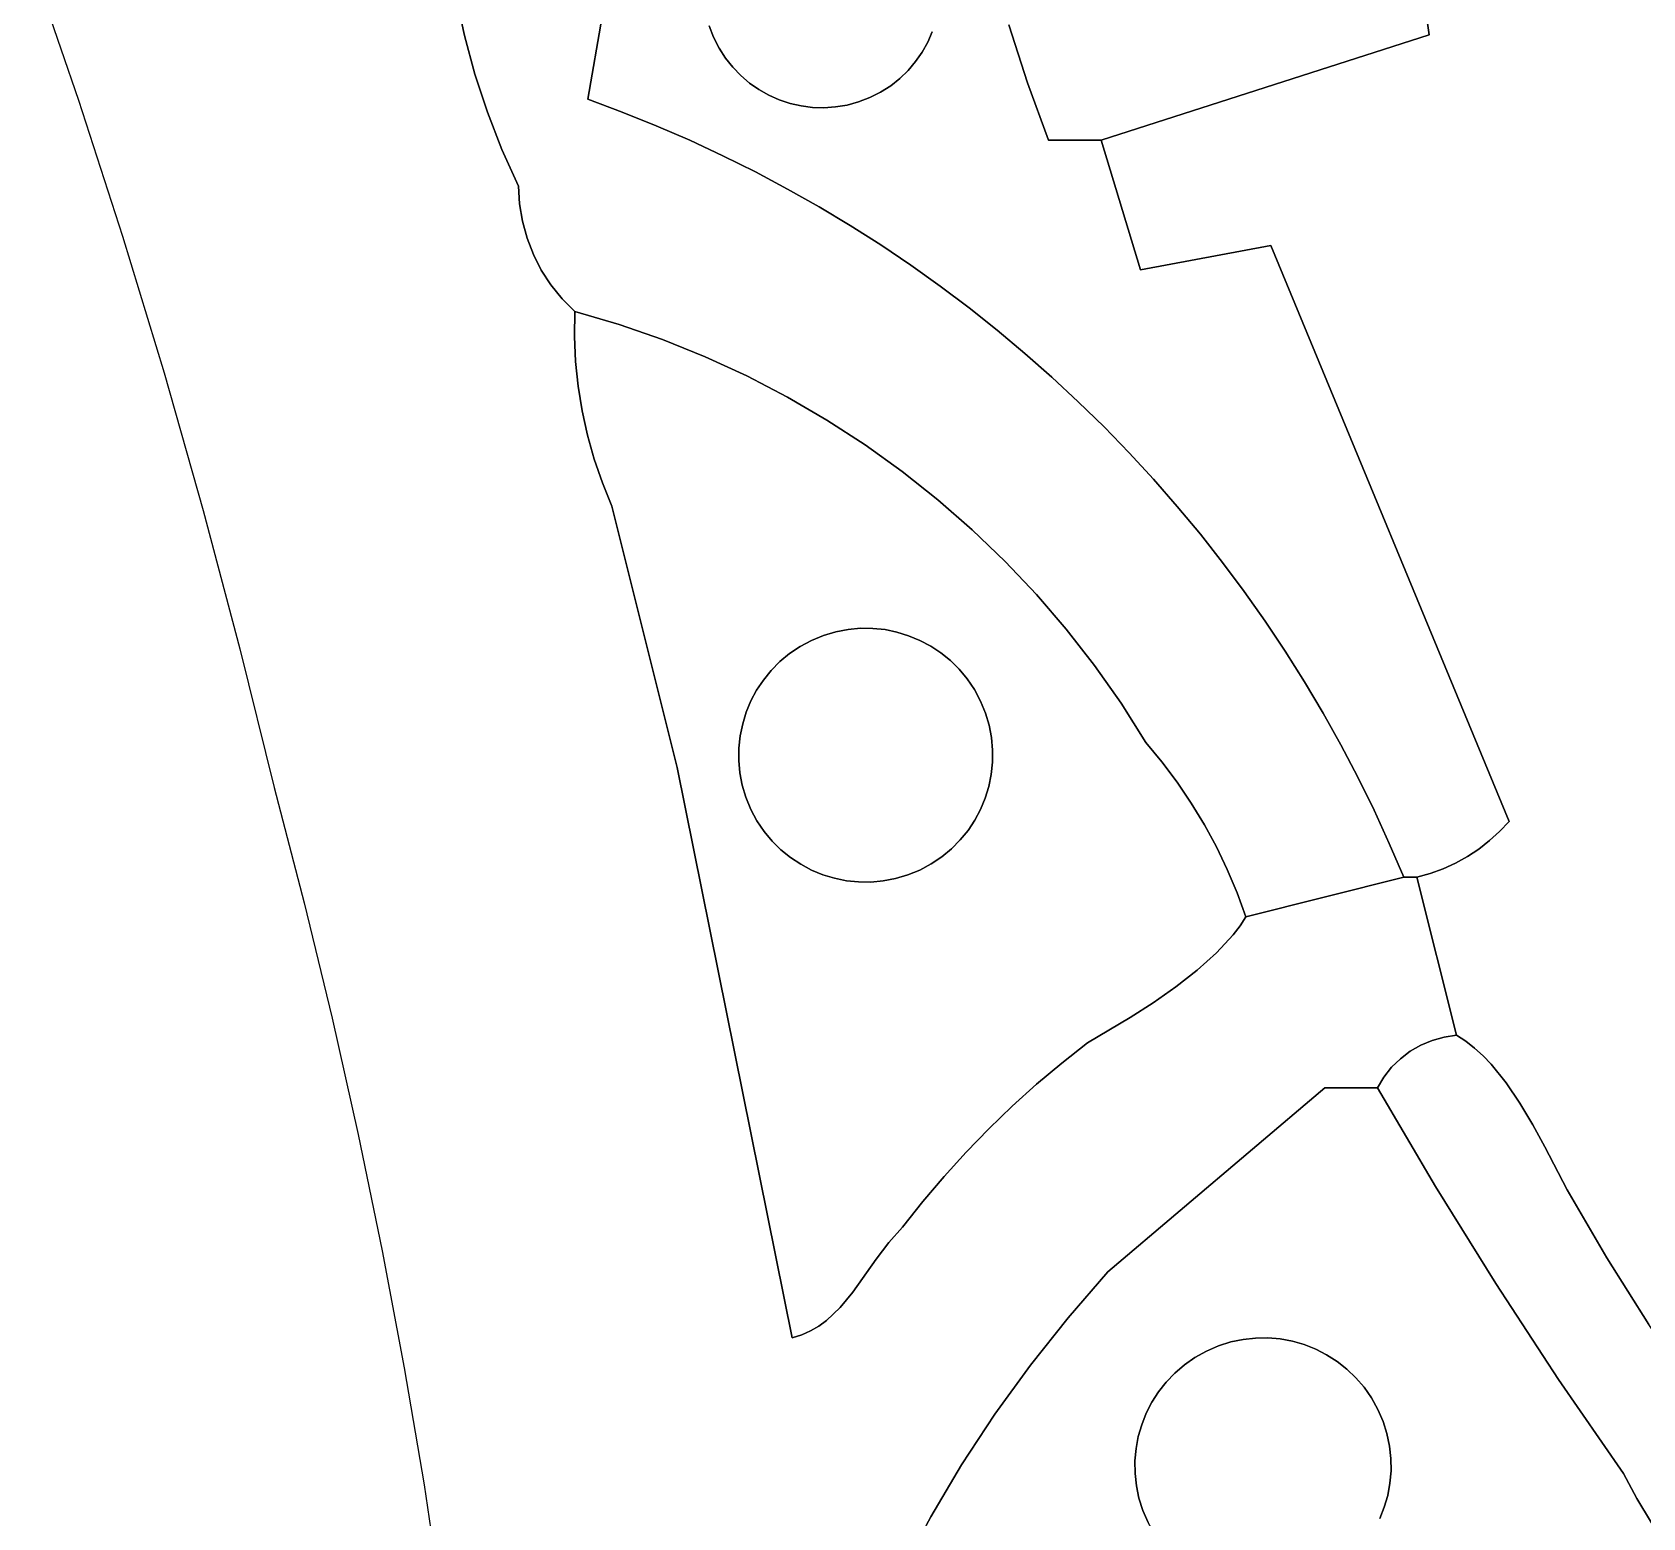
# Model space of a CAD drawing. Header units: inches. Extents: x 36.3 to 71.4, y 17.4 to 61.7.
# Drawn here: x 42.192 to 46.489, y 36.645 to 40.609 of the extents above; entities that cross this region are included whole.
import ezdxf

# ---------------------------------------------------------------- set-up
doc = ezdxf.new("R2010")
doc.units = ezdxf.units.IN
doc.layers.add('SURFACES_FOR_SKETCHUP', color=7, linetype='Continuous')

msp = doc.modelspace()

# ---------------------------------------------------------------- linework, layer by layer
at = {"layer": 'SURFACES_FOR_SKETCHUP'}
for points, invisible_edges in [([(44.1706, 41.0119), (44.0039, 40.8368), (44.0098, 40.5951)], 11), ([(44.0098, 40.5951), (44.1849, 40.4284), (44.1706, 41.0119)], 11), ([(44.4266, 40.4343), (44.5933, 40.6094), (44.1706, 41.0119)], 11), ([(44.4266, 40.4343), (44.1706, 41.0119), (44.1849, 40.4284)], 11), ([(44.7977, 40.6279), (45.0436, 40.3204), (45.8764, 40.8746)], 11), ([(45.8993, 40.7382), (45.8764, 40.8746), (45.0436, 40.3204)], 10), ([(44.0039, 40.8368), (43.9943, 40.808), (44.0098, 40.5951)], 10), ([(42.3153, 40.4275), (43.3053, 40.8095), (42.1917, 40.7884)], 3), ([(43.3224, 40.7041), (43.3053, 40.8095), (42.3153, 40.4275)], 10), ([(43.9982, 40.6253), (44.0098, 40.5951), (43.9943, 40.808)], 10), ([(45.9191, 40.6013), (45.8993, 40.7382), (45.0436, 40.3204)], 2), ([(45.8993, 40.7382), (45.9191, 40.6013), (46.9059, 40.7067)], 10), ([(43.3449, 40.5999), (43.3224, 40.7041), (42.3153, 40.4275)], 10), ([(43.3449, 40.5999), (43.7127, 40.6504), (43.3224, 40.7041)], 3), ([(46.9134, 40.6643), (46.9059, 40.7067), (45.9191, 40.6013)], 10), ([(46.9239, 40.6228), (46.9134, 40.6643), (45.9191, 40.6013)], 10), ([(43.373, 40.4969), (43.7127, 40.6504), (43.3449, 40.5999)], 3), ([(43.7127, 40.6504), (43.373, 40.4969), (43.6742, 40.43)], 3), ([(43.7127, 40.6504), (43.6742, 40.43), (43.7661, 40.3957)], 8), ([(43.9982, 40.6253), (43.7127, 40.6504), (44.0098, 40.5951)], 3), ([(43.7661, 40.3957), (44.0098, 40.5951), (43.7127, 40.6504)], 11), ([(44.5933, 40.6094), (44.4266, 40.4343), (44.581, 40.5817)], 3), ([(44.5933, 40.6094), (44.581, 40.5817), (44.7977, 40.6279)], 10), ([(44.7977, 40.6279), (44.581, 40.5817), (44.8475, 40.4733)], 3), ([(44.7977, 40.6279), (44.8475, 40.4733), (45.0436, 40.3204)], 10), ([(46.9373, 40.5822), (46.9239, 40.6228), (45.9191, 40.6013)], 10), ([(43.373, 40.4969), (43.3449, 40.5999), (42.3153, 40.4275)], 10), ([(43.8568, 40.3591), (44.0098, 40.5951), (43.7661, 40.3957)], 3), ([(44.0098, 40.5951), (43.8568, 40.3591), (44.0244, 40.5662)], 3), ([(44.0244, 40.5662), (43.8568, 40.3591), (44.0414, 40.5395)], 3), ([(44.0098, 40.5951), (44.0244, 40.5662), (44.1571, 40.4406)], 10), ([(44.1849, 40.4284), (44.0098, 40.5951), (44.1571, 40.4406)], 3), ([(44.1307, 40.4555), (44.0244, 40.5662), (44.1056, 40.4729)], 3), ([(44.1571, 40.4406), (44.0244, 40.5662), (44.1307, 40.4555)], 3), ([(44.0244, 40.5662), (44.0414, 40.5395), (44.1056, 40.4729)], 10), ([(44.4266, 40.4343), (44.4554, 40.4489), (44.581, 40.5817)], 10), ([(44.581, 40.5817), (44.4554, 40.4489), (44.5662, 40.5552)], 3), ([(44.581, 40.5817), (44.5662, 40.5552), (44.8475, 40.4733)], 10), ([(45.9191, 40.6013), (45.0436, 40.3204), (45.4966, 40.0395)], 10), ([(45.9191, 40.6013), (45.4966, 40.0395), (47.0451, 40.3986)], 11), ([(46.9535, 40.5427), (46.9373, 40.5822), (45.9191, 40.6013)], 10), ([(46.9724, 40.5045), (46.9535, 40.5427), (45.9191, 40.6013)], 10), ([(46.994, 40.4676), (46.9724, 40.5045), (45.9191, 40.6013)], 10), ([(47.0183, 40.4323), (46.994, 40.4676), (45.9191, 40.6013)], 10), ([(47.0451, 40.3986), (47.0183, 40.4323), (45.9191, 40.6013)], 10), ([(43.9463, 40.3202), (44.0414, 40.5395), (43.8568, 40.3591)], 3), ([(44.0414, 40.5395), (43.9463, 40.3202), (44.0608, 40.515)], 3), ([(44.0823, 40.4927), (44.1056, 40.4729), (44.0414, 40.5395)], 10), ([(44.0414, 40.5395), (44.0608, 40.515), (44.0823, 40.4927)], 8), ([(44.5662, 40.5552), (44.4554, 40.4489), (44.5488, 40.5302)], 3), ([(44.4554, 40.4489), (44.4822, 40.466), (44.5488, 40.5302)], 10), ([(44.5289, 40.5068), (44.5488, 40.5302), (44.4822, 40.466)], 10), ([(44.5488, 40.5302), (44.5289, 40.5068), (44.8475, 40.4733)], 10), ([(44.5662, 40.5552), (44.5488, 40.5302), (44.8475, 40.4733)], 10), ([(42.4326, 40.0645), (43.373, 40.4969), (42.3153, 40.4275)], 3), ([(43.373, 40.4969), (42.4326, 40.0645), (43.4064, 40.3956)], 3), ([(43.4064, 40.3956), (43.6742, 40.43), (43.373, 40.4969)], 3), ([(44.0608, 40.515), (43.9463, 40.3202), (44.0823, 40.4927)], 3), ([(44.0823, 40.4927), (43.9463, 40.3202), (44.1056, 40.4729)], 3), ([(44.4822, 40.466), (44.5067, 40.4853), (44.5289, 40.5068)], 8), ([(44.5067, 40.4853), (44.4822, 40.466), (44.9032, 40.3204)], 10), ([(44.5289, 40.5068), (44.5067, 40.4853), (44.8475, 40.4733)], 10), ([(44.9032, 40.3204), (44.8475, 40.4733), (44.5067, 40.4853)], 10), ([(44.0346, 40.2791), (44.1056, 40.4729), (43.9463, 40.3202)], 3), ([(44.1056, 40.4729), (44.0346, 40.2791), (44.1307, 40.4555)], 3), ([(44.1307, 40.4555), (44.0346, 40.2791), (44.1571, 40.4406)], 3), ([(44.1216, 40.2358), (44.1571, 40.4406), (44.0346, 40.2791)], 3), ([(44.1571, 40.4406), (44.1216, 40.2358), (44.1849, 40.4284)], 3), ([(44.4266, 40.4343), (44.4558, 40.041), (44.4554, 40.4489)], 3), ([(44.4554, 40.4489), (44.4558, 40.041), (44.4822, 40.466)], 3), ([(44.4822, 40.466), (44.4558, 40.041), (44.9032, 40.3204)], 11), ([(44.9032, 40.3204), (45.0436, 40.3204), (44.8475, 40.4733)], 2), ([(43.4064, 40.3956), (42.4326, 40.0645), (43.4451, 40.2959)], 3), ([(43.4451, 40.2959), (43.6742, 40.43), (43.4064, 40.3956)], 3), ([(43.4892, 40.1983), (43.6742, 40.43), (43.4451, 40.2959)], 3), ([(43.6742, 40.43), (43.4892, 40.1983), (43.7661, 40.3957)], 3), ([(43.4919, 40.1508), (43.7661, 40.3957), (43.4892, 40.1983)], 3), ([(43.4919, 40.1508), (43.4995, 40.1042), (43.7661, 40.3957)], 10), ([(43.8568, 40.3591), (43.7661, 40.3957), (43.4995, 40.1042)], 10), ([(44.1849, 40.4284), (44.1216, 40.2358), (44.2136, 40.4188)], 3), ([(44.2136, 40.4188), (44.1216, 40.2358), (44.2432, 40.4121)], 3), ([(44.2072, 40.1903), (44.2432, 40.4121), (44.1216, 40.2358)], 3), ([(44.1849, 40.4284), (44.2136, 40.4188), (44.4266, 40.4343)], 10), ([(44.2432, 40.4121), (44.2072, 40.1903), (44.2735, 40.4081)], 3), ([(44.2735, 40.4081), (44.2072, 40.1903), (44.3041, 40.4072)], 3), ([(44.2915, 40.1426), (44.3041, 40.4072), (44.2072, 40.1903)], 3), ([(44.3964, 40.4227), (44.4266, 40.4343), (44.2136, 40.4188)], 10), ([(44.2136, 40.4188), (44.2432, 40.4121), (44.3964, 40.4227)], 10), ([(44.2432, 40.4121), (44.2735, 40.4081), (44.3964, 40.4227)], 10), ([(44.3964, 40.4227), (44.2735, 40.4081), (44.3658, 40.4144)], 3), ([(44.3041, 40.4072), (44.3658, 40.4144), (44.2735, 40.4081)], 3), ([(44.3349, 40.4092), (44.2915, 40.1426), (44.3658, 40.4144)], 3), ([(44.3743, 40.0929), (44.3658, 40.4144), (44.2915, 40.1426)], 3), ([(44.3041, 40.4072), (44.2915, 40.1426), (44.3349, 40.4092)], 3), ([(44.3041, 40.4072), (44.3349, 40.4092), (44.3658, 40.4144)], 8), ([(44.3658, 40.4144), (44.3743, 40.0929), (44.3964, 40.4227)], 3), ([(44.3964, 40.4227), (44.3743, 40.0929), (44.4266, 40.4343)], 3), ([(44.4558, 40.041), (44.4266, 40.4343), (44.3743, 40.0929)], 3), ([(45.4966, 40.0395), (46.1321, 38.5032), (47.0451, 40.3986)], 10), ([(47.515, 39.8682), (47.0451, 40.3986), (46.1321, 38.5032)], 11), ([(43.4995, 40.1042), (43.5119, 40.059), (43.8568, 40.3591)], 10), ([(43.5119, 40.059), (43.5288, 40.0153), (43.8568, 40.3591)], 10), ([(43.5288, 40.0153), (43.5501, 39.9736), (43.8568, 40.3591)], 10), ([(43.5501, 39.9736), (43.5757, 39.9343), (43.8568, 40.3591)], 10), ([(43.7576, 39.8289), (43.8568, 40.3591), (43.5757, 39.9343)], 11), ([(43.8568, 40.3591), (43.7576, 39.8289), (43.9463, 40.3202)], 3), ([(43.9463, 40.3202), (43.7576, 39.8289), (44.0346, 40.2791)], 3), ([(44.5358, 39.9871), (44.9032, 40.3204), (44.4558, 40.041)], 3), ([(44.6142, 39.9312), (44.9032, 40.3204), (44.5358, 39.9871)], 3), ([(44.6912, 39.8734), (44.9032, 40.3204), (44.6142, 39.9312)], 3), ([(44.9032, 40.3204), (44.6912, 39.8734), (45.149, 39.9745)], 11), ([(45.149, 39.9745), (45.0436, 40.3204), (44.9032, 40.3204)], 8), ([(45.0436, 40.3204), (45.149, 39.9745), (45.4966, 40.0395)], 8), ([(43.4451, 40.2959), (42.4326, 40.0645), (43.4919, 40.1508)], 11), ([(43.4919, 40.1508), (43.4892, 40.1983), (43.4451, 40.2959)], 8), ([(43.8737, 39.7884), (44.0346, 40.2791), (43.7576, 39.8289)], 3), ([(44.0346, 40.2791), (43.8737, 39.7884), (44.1216, 40.2358)], 3), ([(43.9874, 39.7425), (44.1216, 40.2358), (43.8737, 39.7884)], 3), ([(44.1216, 40.2358), (43.9874, 39.7425), (44.2072, 40.1903)], 3), ([(44.2072, 40.1903), (43.9874, 39.7425), (44.2915, 40.1426)], 3), ([(43.4995, 40.1042), (43.4919, 40.1508), (42.4326, 40.0645)], 10), ([(44.0984, 39.6914), (44.2915, 40.1426), (43.9874, 39.7425)], 3), ([(44.3743, 40.0929), (44.2915, 40.1426), (44.0984, 39.6914)], 10), ([(42.4326, 40.0645), (42.5434, 39.6995), (43.4995, 40.1042)], 10), ([(43.5119, 40.059), (43.4995, 40.1042), (42.5434, 39.6995)], 10), ([(44.0984, 39.6914), (44.2066, 39.6351), (44.3743, 40.0929)], 10), ([(44.4558, 40.041), (44.3743, 40.0929), (44.2066, 39.6351)], 10), ([(43.5119, 40.059), (42.5434, 39.6995), (43.5288, 40.0153)], 3), ([(43.5288, 40.0153), (42.5434, 39.6995), (43.5501, 39.9736)], 3), ([(44.4558, 40.041), (44.2066, 39.6351), (44.5358, 39.9871)], 3), ([(45.1836, 39.4159), (45.4966, 40.0395), (45.1184, 39.4866)], 3), ([(45.149, 39.9745), (45.1184, 39.4866), (45.4966, 40.0395)], 3), ([(45.2469, 39.3435), (45.4966, 40.0395), (45.1836, 39.4159)], 3), ([(45.3084, 39.2694), (45.4966, 40.0395), (45.2469, 39.3435)], 3), ([(45.3679, 39.1936), (45.4966, 40.0395), (45.3084, 39.2694)], 3), ([(45.4256, 39.1163), (45.4966, 40.0395), (45.3679, 39.1936)], 3), ([(45.4812, 39.0374), (45.4966, 40.0395), (45.4256, 39.1163)], 3), ([(45.5349, 38.957), (45.4966, 40.0395), (45.4812, 39.0374)], 3), ([(45.4966, 40.0395), (45.5349, 38.957), (46.1321, 38.5032)], 3), ([(43.5501, 39.9736), (42.5434, 39.6995), (43.6415, 39.7304)], 11), ([(43.5501, 39.9736), (43.6415, 39.7304), (43.5757, 39.9343)], 3), ([(44.3119, 39.5738), (44.5358, 39.9871), (44.2066, 39.6351)], 3), ([(44.6142, 39.9312), (44.5358, 39.9871), (44.3119, 39.5738)], 10), ([(44.7665, 39.8136), (45.149, 39.9745), (44.6912, 39.8734)], 3), ([(44.8403, 39.7518), (45.149, 39.9745), (44.7665, 39.8136)], 3), ([(44.9124, 39.6883), (45.149, 39.9745), (44.8403, 39.7518)], 3), ([(44.9828, 39.6228), (45.149, 39.9745), (44.9124, 39.6883)], 3), ([(45.0515, 39.5556), (45.149, 39.9745), (44.9828, 39.6228)], 3), ([(45.1184, 39.4866), (45.149, 39.9745), (45.0515, 39.5556)], 3), ([(43.6384, 39.7971), (43.6054, 39.8976), (43.5757, 39.9343)], 9), ([(43.6384, 39.7971), (43.5757, 39.9343), (43.6415, 39.7304)], 3), ([(43.6054, 39.8976), (43.7576, 39.8289), (43.5757, 39.9343)], 3), ([(44.3119, 39.5738), (44.4139, 39.5077), (44.6142, 39.9312)], 10), ([(44.6912, 39.8734), (44.6142, 39.9312), (44.4139, 39.5077)], 10), ([(43.6384, 39.7971), (43.6391, 39.8639), (43.6054, 39.8976)], 8), ([(43.6054, 39.8976), (43.6391, 39.8639), (43.7576, 39.8289)], 8), ([(43.6391, 39.8639), (43.6384, 39.7971), (43.7576, 39.8289)], 2), ([(44.7665, 39.8136), (44.6912, 39.8734), (44.4139, 39.5077)], 10), ([(47.6137, 39.6884), (47.515, 39.8682), (46.1321, 38.5032)], 10), ([(43.6384, 39.7971), (43.6415, 39.7304), (43.7576, 39.8289)], 10), ([(43.6483, 39.6642), (43.7576, 39.8289), (43.6415, 39.7304)], 3), ([(43.7576, 39.8289), (43.6483, 39.6642), (43.8737, 39.7884)], 3), ([(44.4139, 39.5077), (44.5127, 39.4368), (44.7665, 39.8136)], 10), ([(44.8403, 39.7518), (44.7665, 39.8136), (44.5127, 39.4368)], 10), ([(43.6589, 39.5985), (43.8737, 39.7884), (43.6483, 39.6642)], 3), ([(43.6733, 39.5335), (43.8737, 39.7884), (43.6589, 39.5985)], 3), ([(43.8737, 39.7884), (43.6733, 39.5335), (43.9874, 39.7425)], 3), ([(44.5127, 39.4368), (44.608, 39.3613), (44.8403, 39.7518)], 10), ([(44.9124, 39.6883), (44.8403, 39.7518), (44.608, 39.3613)], 10), ([(42.6478, 39.3326), (43.6415, 39.7304), (42.5434, 39.6995)], 3), ([(43.6483, 39.6642), (43.6415, 39.7304), (42.6478, 39.3326)], 10), ([(43.6913, 39.4694), (43.9874, 39.7425), (43.6733, 39.5335)], 3), ([(43.713, 39.4063), (43.9874, 39.7425), (43.6913, 39.4694)], 3), ([(43.9874, 39.7425), (43.713, 39.4063), (44.0984, 39.6914)], 3), ([(43.6483, 39.6642), (42.6478, 39.3326), (43.6589, 39.5985)], 3), ([(43.7383, 39.3444), (44.0984, 39.6914), (43.713, 39.4063)], 3), ([(44.0984, 39.6914), (43.7383, 39.3444), (44.2066, 39.6351)], 3), ([(44.9828, 39.6228), (44.9124, 39.6883), (44.608, 39.3613)], 10), ([(47.6137, 39.6884), (46.1321, 38.5032), (48.1359, 39.4075)], 11), ([(44.2066, 39.6351), (43.7383, 39.3444), (44.3119, 39.5738)], 3), ([(44.6996, 39.2812), (44.9828, 39.6228), (44.608, 39.3613)], 3), ([(44.9828, 39.6228), (44.6996, 39.2812), (45.0515, 39.5556)], 3), ([(43.6589, 39.5985), (42.6478, 39.3326), (43.6733, 39.5335)], 3), ([(44.2711, 38.9861), (44.3119, 39.5738), (43.7383, 39.3444)], 11), ([(44.3032, 38.9993), (44.3119, 39.5738), (44.2711, 38.9861)], 3), ([(44.3119, 39.5738), (44.3032, 38.9993), (44.4139, 39.5077)], 3), ([(44.7874, 39.1968), (45.0515, 39.5556), (44.6996, 39.2812)], 3), ([(45.0515, 39.5556), (44.7874, 39.1968), (45.1184, 39.4866)], 3), ([(43.6733, 39.5335), (42.6478, 39.3326), (43.6913, 39.4694)], 3), ([(44.3358, 39.009), (44.4139, 39.5077), (44.3032, 38.9993)], 3), ([(44.3687, 39.0153), (44.4139, 39.5077), (44.3358, 39.009)], 3), ([(44.4139, 39.5077), (44.3687, 39.0153), (44.5127, 39.4368)], 3), ([(42.7458, 38.9638), (43.6913, 39.4694), (42.6478, 39.3326)], 3), ([(43.6913, 39.4694), (42.7458, 38.9638), (43.713, 39.4063)], 3), ([(44.8712, 39.1082), (45.1184, 39.4866), (44.7874, 39.1968)], 3), ([(45.1184, 39.4866), (44.8712, 39.1082), (45.1836, 39.4159)], 3), ([(43.713, 39.4063), (42.7458, 38.9638), (43.7383, 39.3444)], 3), ([(44.4018, 39.0183), (44.5127, 39.4368), (44.3687, 39.0153)], 3), ([(44.4346, 39.018), (44.5127, 39.4368), (44.4018, 39.0183)], 3), ([(44.5127, 39.4368), (44.4346, 39.018), (44.608, 39.3613)], 3), ([(45.1836, 39.4159), (44.8712, 39.1082), (45.2469, 39.3435)], 3), ([(46.1321, 38.5032), (46.2272, 37.6344), (48.1359, 39.4075)], 11), ([(46.287, 37.5198), (48.1359, 39.4075), (46.2272, 37.6344)], 3), ([(46.393, 37.3384), (48.1359, 39.4075), (46.287, 37.5198)], 3), ([(46.393, 37.3384), (46.5046, 37.1606), (48.1359, 39.4075)], 10), ([(42.8373, 38.5933), (43.7383, 39.3444), (42.7458, 38.9638)], 3), ([(43.9125, 38.6467), (43.7383, 39.3444), (42.8373, 38.5933)], 10), ([(43.7383, 39.3444), (43.9125, 38.6467), (44.1092, 38.8243)], 10), ([(44.1092, 38.8243), (44.1245, 38.853), (43.7383, 39.3444)], 10), ([(44.1245, 38.853), (44.1425, 38.8803), (43.7383, 39.3444)], 10), ([(44.1425, 38.8803), (44.1632, 38.9058), (43.7383, 39.3444)], 10), ([(44.1632, 38.9058), (44.1865, 38.9294), (43.7383, 39.3444)], 10), ([(44.1865, 38.9294), (44.2123, 38.9508), (43.7383, 39.3444)], 10), ([(44.2123, 38.9508), (44.2405, 38.9698), (43.7383, 39.3444)], 10), ([(44.2405, 38.9698), (44.2711, 38.9861), (43.7383, 39.3444)], 10), ([(44.4671, 39.0146), (44.608, 39.3613), (44.4346, 39.018)], 3), ([(44.499, 39.008), (44.608, 39.3613), (44.4671, 39.0146)], 3), ([(44.608, 39.3613), (44.499, 39.008), (44.6996, 39.2812)], 3), ([(44.9508, 39.0155), (45.2469, 39.3435), (44.8712, 39.1082)], 3), ([(45.2469, 39.3435), (44.9508, 39.0155), (45.3084, 39.2694)], 3), ([(44.5301, 38.9985), (44.6996, 39.2812), (44.499, 39.008)], 3), ([(44.5602, 38.9861), (44.6996, 39.2812), (44.5301, 38.9985)], 3), ([(44.6996, 39.2812), (44.5602, 38.9861), (44.7874, 39.1968)], 3), ([(45.0261, 38.9187), (45.3084, 39.2694), (44.9508, 39.0155)], 3), ([(45.3084, 39.2694), (45.0261, 38.9187), (45.3679, 39.1936)], 3), ([(44.5889, 38.9708), (44.7874, 39.1968), (44.5602, 38.9861)], 3), ([(44.6162, 38.9528), (44.7874, 39.1968), (44.5889, 38.9708)], 3), ([(44.6417, 38.9321), (44.7874, 39.1968), (44.6162, 38.9528)], 3), ([(44.7874, 39.1968), (44.6417, 38.9321), (44.8712, 39.1082)], 3), ([(45.3679, 39.1936), (45.0261, 38.9187), (45.4256, 39.1163)], 3), ([(44.6653, 38.9088), (44.8712, 39.1082), (44.6417, 38.9321)], 3), ([(44.6867, 38.883), (44.8712, 39.1082), (44.6653, 38.9088)], 3), ([(44.8712, 39.1082), (44.6867, 38.883), (44.9508, 39.0155)], 3), ([(45.0969, 38.8181), (45.4256, 39.1163), (45.0261, 38.9187)], 3), ([(45.4256, 39.1163), (45.0969, 38.8181), (45.4812, 39.0374)], 3), ([(44.4018, 39.0183), (44.3358, 39.009), (44.4346, 39.018)], 3), ([(44.4018, 39.0183), (44.3687, 39.0153), (44.3358, 39.009)], 8), ([(45.1631, 38.7138), (45.4812, 39.0374), (45.0969, 38.8181)], 3), ([(45.4812, 39.0374), (45.1631, 38.7138), (45.5349, 38.957)], 3), ([(44.2711, 38.9861), (44.0968, 38.7942), (44.5301, 38.9985)], 11), ([(44.5301, 38.9985), (44.0968, 38.7942), (44.5601, 38.3733)], 11), ([(44.0968, 38.7942), (44.2711, 38.9861), (44.1092, 38.8243)], 3), ([(44.2711, 38.9861), (44.2405, 38.9698), (44.1092, 38.8243)], 10), ([(44.5301, 38.9985), (44.499, 39.008), (44.2711, 38.9861)], 10), ([(44.3032, 38.9993), (44.2711, 38.9861), (44.499, 39.008)], 10), ([(44.4671, 39.0146), (44.4346, 39.018), (44.3032, 38.9993)], 10), ([(44.3032, 38.9993), (44.4346, 39.018), (44.3358, 39.009)], 3), ([(44.499, 39.008), (44.4671, 39.0146), (44.3032, 38.9993)], 10), ([(44.5301, 38.9985), (44.722, 38.8242), (44.5602, 38.9861)], 3), ([(44.722, 38.8242), (44.5301, 38.9985), (44.7344, 38.5652)], 11), ([(44.7344, 38.5652), (44.5301, 38.9985), (44.5601, 38.3733)], 11), ([(44.722, 38.8242), (44.7057, 38.8547), (44.5602, 38.9861)], 10), ([(44.5602, 38.9861), (44.7057, 38.8547), (44.5889, 38.9708)], 3), ([(44.6867, 38.883), (44.7057, 38.8547), (44.9508, 39.0155)], 10), ([(44.7057, 38.8547), (44.722, 38.8242), (44.9508, 39.0155)], 10), ([(45.0261, 38.9187), (44.9508, 39.0155), (44.722, 38.8242)], 10), ([(44.1092, 38.8243), (44.2405, 38.9698), (44.1245, 38.853)], 3), ([(44.1245, 38.853), (44.2405, 38.9698), (44.1425, 38.8803)], 3), ([(44.2405, 38.9698), (44.2123, 38.9508), (44.1425, 38.8803)], 10), ([(44.1632, 38.9058), (44.1425, 38.8803), (44.2123, 38.9508)], 10), ([(44.2123, 38.9508), (44.1865, 38.9294), (44.1632, 38.9058)], 8), ([(44.5889, 38.9708), (44.7057, 38.8547), (44.6162, 38.9528)], 3), ([(44.6417, 38.9321), (44.6162, 38.9528), (44.6867, 38.883)], 10), ([(44.7057, 38.8547), (44.6867, 38.883), (44.6162, 38.9528)], 10), ([(45.2061, 38.6617), (45.5349, 38.957), (45.1631, 38.7138)], 3), ([(45.5349, 38.957), (45.2061, 38.6617), (45.5865, 38.8751)], 3), ([(45.5865, 38.8751), (46.1321, 38.5032), (45.5349, 38.957)], 3), ([(44.6867, 38.883), (44.6653, 38.9088), (44.6417, 38.9321)], 8), ([(44.722, 38.8242), (44.7352, 38.7921), (45.0261, 38.9187)], 10), ([(44.7352, 38.7921), (44.7449, 38.7595), (45.0261, 38.9187)], 10), ([(44.7449, 38.7595), (44.7512, 38.7265), (45.0261, 38.9187)], 10), ([(45.0969, 38.8181), (45.0261, 38.9187), (44.7512, 38.7265)], 10), ([(45.2465, 38.6077), (45.5865, 38.8751), (45.2061, 38.6617)], 3), ([(45.636, 38.7917), (45.5865, 38.8751), (45.2465, 38.6077)], 10), ([(45.636, 38.7917), (46.1321, 38.5032), (45.5865, 38.8751)], 3), ([(44.0968, 38.7942), (44.1092, 38.8243), (43.9125, 38.6467)], 10), ([(44.7344, 38.5652), (44.7439, 38.5963), (44.722, 38.8242)], 10), ([(44.7352, 38.7921), (44.722, 38.8242), (44.7439, 38.5963)], 10), ([(44.7512, 38.7265), (44.7542, 38.6935), (45.0969, 38.8181)], 10), ([(45.1631, 38.7138), (45.0969, 38.8181), (44.7539, 38.6607)], 10), ([(44.7542, 38.6935), (44.7539, 38.6607), (45.0969, 38.8181)], 10), ([(44.0873, 38.7631), (44.0968, 38.7942), (43.9125, 38.6467)], 10), ([(44.0807, 38.7312), (44.0873, 38.7631), (43.9125, 38.6467)], 10), ([(44.0873, 38.7631), (44.0807, 38.7312), (44.096, 38.5673)], 10), ([(44.0968, 38.7942), (44.0873, 38.7631), (44.1092, 38.5352)], 10), ([(44.096, 38.5673), (44.1092, 38.5352), (44.0873, 38.7631)], 10), ([(44.1092, 38.5352), (44.5601, 38.3733), (44.0968, 38.7942)], 11), ([(44.7505, 38.6282), (44.7539, 38.6607), (44.7352, 38.7921)], 10), ([(44.7352, 38.7921), (44.7539, 38.6607), (44.7449, 38.7595)], 3), ([(44.7439, 38.5963), (44.7505, 38.6282), (44.7352, 38.7921)], 10), ([(45.2465, 38.6077), (45.2842, 38.5519), (45.636, 38.7917)], 10), ([(45.6834, 38.7069), (45.636, 38.7917), (45.2842, 38.5519)], 10), ([(45.6834, 38.7069), (46.1321, 38.5032), (45.636, 38.7917)], 3), ([(44.0773, 38.6987), (44.0807, 38.7312), (43.9125, 38.6467)], 10), ([(44.0807, 38.7312), (44.0773, 38.6987), (44.096, 38.5673)], 10), ([(44.7542, 38.6935), (44.7449, 38.7595), (44.7539, 38.6607)], 3), ([(44.7542, 38.6935), (44.7512, 38.7265), (44.7449, 38.7595)], 8), ([(44.077, 38.6659), (44.0773, 38.6987), (43.9125, 38.6467)], 10), ([(44.077, 38.6659), (44.0863, 38.5999), (44.0773, 38.6987)], 3), ([(44.096, 38.5673), (44.0773, 38.6987), (44.0863, 38.5999)], 3), ([(45.1631, 38.7138), (44.7439, 38.5963), (45.2061, 38.6617)], 3), ([(44.7505, 38.6282), (44.7439, 38.5963), (45.1631, 38.7138)], 10), ([(45.1631, 38.7138), (44.7539, 38.6607), (44.7505, 38.6282)], 9), ([(45.2842, 38.5519), (45.3191, 38.4943), (45.6834, 38.7069)], 10), ([(45.7287, 38.6207), (45.6834, 38.7069), (45.3191, 38.4943)], 10), ([(45.7287, 38.6207), (46.1321, 38.5032), (45.6834, 38.7069)], 3), ([(42.8373, 38.5933), (42.9173, 38.2862), (43.9125, 38.6467)], 10), ([(42.9173, 38.2862), (42.992, 37.9777), (43.9125, 38.6467)], 10), ([(42.992, 37.9777), (43.0614, 37.6681), (43.9125, 38.6467)], 10), ([(44.2191, 37.1251), (43.9125, 38.6467), (43.0614, 37.6681)], 10), ([(44.08, 38.6328), (44.077, 38.6659), (43.9125, 38.6467)], 10), ([(44.2191, 37.1251), (44.1659, 38.4506), (43.9125, 38.6467)], 3), ([(44.1092, 38.5352), (43.9125, 38.6467), (44.1255, 38.5046)], 3), ([(44.1445, 38.4764), (43.9125, 38.6467), (44.1659, 38.4506)], 3), ([(44.0863, 38.5999), (44.08, 38.6328), (43.9125, 38.6467)], 10), ([(44.0863, 38.5999), (43.9125, 38.6467), (44.096, 38.5673)], 3), ([(44.096, 38.5673), (43.9125, 38.6467), (44.1092, 38.5352)], 3), ([(44.1255, 38.5046), (43.9125, 38.6467), (44.1445, 38.4764)], 3), ([(44.077, 38.6659), (44.08, 38.6328), (44.0863, 38.5999)], 8), ([(45.2061, 38.6617), (44.7344, 38.5652), (45.2465, 38.6077)], 3), ([(44.7344, 38.5652), (45.2061, 38.6617), (44.7439, 38.5963)], 3), ([(45.2465, 38.6077), (44.722, 38.5351), (45.2842, 38.5519)], 3), ([(44.722, 38.5351), (45.2465, 38.6077), (44.7344, 38.5652)], 3), ([(45.3191, 38.4943), (45.3512, 38.4351), (45.7287, 38.6207)], 10), ([(45.3512, 38.4351), (45.3804, 38.3743), (45.7287, 38.6207)], 10), ([(45.7718, 38.5331), (45.7287, 38.6207), (45.3804, 38.3743)], 10), ([(45.7287, 38.6207), (45.7718, 38.5331), (46.1321, 38.5032)], 10), ([(44.7344, 38.5652), (44.5601, 38.3733), (44.722, 38.5351)], 3), ([(45.2842, 38.5519), (44.7067, 38.5064), (45.3191, 38.4943)], 3), ([(44.7067, 38.5064), (45.2842, 38.5519), (44.722, 38.5351)], 3), ([(44.1092, 38.5352), (44.1255, 38.5046), (44.271, 38.3733)], 10), ([(44.3011, 38.3609), (44.1092, 38.5352), (44.271, 38.3733)], 3), ([(44.1092, 38.5352), (44.3011, 38.3609), (44.5601, 38.3733)], 11), ([(44.2423, 38.3886), (44.1255, 38.5046), (44.215, 38.4066)], 3), ([(44.271, 38.3733), (44.1255, 38.5046), (44.2423, 38.3886)], 3), ([(44.1255, 38.5046), (44.1445, 38.4764), (44.215, 38.4066)], 10), ([(44.5601, 38.3733), (44.5906, 38.3896), (44.722, 38.5351)], 10), ([(44.722, 38.5351), (44.5906, 38.3896), (44.7067, 38.5064)], 3), ([(44.7067, 38.5064), (44.5906, 38.3896), (44.6887, 38.4791)], 3), ([(44.7067, 38.5064), (44.6887, 38.4791), (45.1826, 38.0191)], 10), ([(45.1826, 38.0191), (45.3191, 38.4943), (44.7067, 38.5064)], 11), ([(45.3804, 38.3743), (45.4066, 38.3122), (45.7718, 38.5331)], 10), ([(45.8126, 38.4443), (45.7718, 38.5331), (45.4066, 38.3122)], 10), ([(46.107, 38.4764), (46.1321, 38.5032), (45.7718, 38.5331)], 10), ([(46.0513, 38.4294), (46.08, 38.4518), (45.7718, 38.5331)], 10), ([(46.0209, 38.4094), (46.0513, 38.4294), (45.7718, 38.5331)], 10), ([(45.7718, 38.5331), (45.8126, 38.4443), (46.0209, 38.4094)], 10), ([(46.08, 38.4518), (46.107, 38.4764), (45.7718, 38.5331)], 10), ([(46.1244, 37.8058), (46.1321, 38.5032), (46.0843, 37.8554)], 3), ([(46.107, 38.4764), (46.0843, 37.8554), (46.1321, 38.5032)], 3), ([(46.1612, 37.7512), (46.1321, 38.5032), (46.1244, 37.8058)], 3), ([(46.1953, 37.6934), (46.1321, 38.5032), (46.1612, 37.7512)], 3), ([(46.2272, 37.6344), (46.1321, 38.5032), (46.1953, 37.6934)], 3), ([(44.1895, 38.4273), (44.215, 38.4066), (44.1445, 38.4764)], 10), ([(44.1445, 38.4764), (44.1659, 38.4506), (44.1895, 38.4273)], 8), ([(44.5906, 38.3896), (44.6189, 38.4086), (44.6887, 38.4791)], 10), ([(44.668, 38.4536), (44.6887, 38.4791), (44.6189, 38.4086)], 10), ([(44.6887, 38.4791), (44.668, 38.4536), (45.1216, 37.9798)], 10), ([(45.1216, 37.9798), (45.1826, 38.0191), (44.6887, 38.4791)], 10), ([(45.1826, 38.0191), (45.2428, 38.0613), (45.3191, 38.4943)], 10), ([(45.3512, 38.4351), (45.3191, 38.4943), (45.2428, 38.0613)], 10), ([(46.08, 38.4518), (46.0628, 37.8779), (46.107, 38.4764)], 3), ([(46.0843, 37.8554), (46.107, 38.4764), (46.0628, 37.8779)], 3), ([(44.1659, 38.4506), (44.2191, 37.1251), (44.1895, 38.4273)], 3), ([(44.1895, 38.4273), (44.2191, 37.1251), (44.215, 38.4066)], 3), ([(44.6189, 38.4086), (44.6447, 38.43), (44.668, 38.4536)], 8), ([(44.6447, 38.43), (44.6189, 38.4086), (45.0072, 37.912)], 10), ([(44.668, 38.4536), (44.6447, 38.43), (45.0072, 37.912)], 10), ([(45.0072, 37.912), (45.1216, 37.9798), (44.668, 38.4536)], 10), ([(45.2428, 38.0613), (45.3, 38.1058), (45.3512, 38.4351)], 10), ([(45.3512, 38.4351), (45.3, 38.1058), (45.3804, 38.3743)], 3), ([(45.4066, 38.3122), (45.4299, 38.2487), (45.8126, 38.4443)], 10), ([(45.8512, 38.3541), (45.8126, 38.4443), (45.4299, 38.2487)], 2), ([(45.8126, 38.4443), (45.8512, 38.3541), (45.8863, 38.3541)], 8), ([(45.9217, 38.364), (45.956, 38.3766), (45.8126, 38.4443)], 10), ([(45.8863, 38.3541), (45.9217, 38.364), (45.8126, 38.4443)], 10), ([(45.9891, 38.3917), (45.8126, 38.4443), (45.956, 38.3766)], 3), ([(45.9891, 38.3917), (46.0209, 38.4094), (45.8126, 38.4443)], 10), ([(46.0209, 38.4094), (46.0166, 37.9167), (46.0513, 38.4294)], 3), ([(46.0403, 37.8984), (46.0513, 38.4294), (46.0166, 37.9167)], 3), ([(46.0628, 37.8779), (46.08, 38.4518), (46.0403, 37.8984)], 3), ([(46.0513, 38.4294), (46.0403, 37.8984), (46.08, 38.4518)], 3), ([(44.215, 38.4066), (44.2191, 37.1251), (44.2423, 38.3886)], 3), ([(44.4438, 37.3351), (44.2423, 38.3886), (44.2191, 37.1251)], 11), ([(44.4771, 37.3792), (44.2423, 38.3886), (44.4438, 37.3351)], 3), ([(44.2423, 38.3886), (44.4771, 37.3792), (44.271, 38.3733)], 3), ([(44.5906, 38.3896), (44.5601, 38.3733), (44.9385, 37.8581)], 10), ([(44.6189, 38.4086), (44.5906, 38.3896), (45.0072, 37.912)], 10), ([(44.9385, 37.8581), (45.0072, 37.912), (44.5906, 38.3896)], 10), ([(45.3518, 38.1523), (45.3804, 38.3743), (45.3, 38.1058)], 3), ([(45.4066, 38.3122), (45.3804, 38.3743), (45.3518, 38.1523)], 10), ([(45.9217, 38.364), (45.9917, 37.9327), (45.956, 38.3766)], 3), ([(45.956, 38.3766), (45.9917, 37.9327), (45.9891, 38.3917)], 3), ([(45.9891, 38.3917), (45.9917, 37.9327), (46.0209, 38.4094)], 3), ([(46.0166, 37.9167), (46.0209, 38.4094), (45.9917, 37.9327)], 3), ([(44.5141, 37.4207), (44.271, 38.3733), (44.4771, 37.3792)], 3), ([(44.271, 38.3733), (44.5141, 37.4207), (44.3011, 38.3609)], 3), ([(44.3011, 38.3609), (44.3322, 38.3514), (44.5601, 38.3733)], 10), ([(44.5682, 37.4893), (44.3011, 38.3609), (44.5141, 37.4207)], 3), ([(44.3011, 38.3609), (44.5682, 37.4893), (44.3322, 38.3514)], 3), ([(44.528, 38.3601), (44.5601, 38.3733), (44.3322, 38.3514)], 10), ([(44.3322, 38.3514), (44.3641, 38.3448), (44.528, 38.3601)], 10), ([(44.6246, 37.5559), (44.3322, 38.3514), (44.5682, 37.4893)], 3), ([(44.3641, 38.3448), (44.3322, 38.3514), (44.6246, 37.5559)], 10), ([(44.3641, 38.3448), (44.3966, 38.3414), (44.528, 38.3601)], 10), ([(44.6246, 37.5559), (44.6832, 37.6206), (44.3641, 38.3448)], 10), ([(44.3966, 38.3414), (44.3641, 38.3448), (44.6832, 37.6206)], 10), ([(44.528, 38.3601), (44.3966, 38.3414), (44.4954, 38.3504)], 3), ([(44.4294, 38.3411), (44.4954, 38.3504), (44.3966, 38.3414)], 3), ([(44.4294, 38.3411), (44.3966, 38.3414), (44.6832, 37.6206)], 10), ([(44.4294, 38.3411), (44.4624, 38.3441), (44.4954, 38.3504)], 8), ([(44.4624, 38.3441), (44.4294, 38.3411), (44.7439, 37.6832)], 10), ([(44.6832, 37.6206), (44.7439, 37.6832), (44.4294, 38.3411)], 10), ([(44.4954, 38.3504), (44.4624, 38.3441), (44.8067, 37.7437)], 10), ([(44.7439, 37.6832), (44.8067, 37.7437), (44.4624, 38.3441)], 10), ([(44.528, 38.3601), (44.4954, 38.3504), (44.8067, 37.7437)], 10), ([(44.5601, 38.3733), (44.528, 38.3601), (44.8716, 37.802)], 10), ([(44.8067, 37.7437), (44.8716, 37.802), (44.528, 38.3601)], 10), ([(44.8716, 37.802), (44.9385, 37.8581), (44.5601, 38.3733)], 10), ([(45.8512, 38.3541), (45.4299, 38.2487), (45.8682, 37.8897)], 10), ([(45.8512, 38.3541), (45.9267, 37.9189), (45.8863, 38.3541)], 3), ([(45.8965, 37.9061), (45.9267, 37.9189), (45.8512, 38.3541)], 10), ([(45.8682, 37.8897), (45.8965, 37.9061), (45.8512, 38.3541)], 10), ([(45.9217, 38.364), (45.8863, 38.3541), (45.9917, 37.9327)], 8), ([(45.9917, 37.9327), (45.8863, 38.3541), (45.9586, 37.9278)], 2), ([(45.9586, 37.9278), (45.8863, 38.3541), (45.9267, 37.9189)], 3), ([(45.3518, 38.1523), (45.3959, 38.2001), (45.4066, 38.3122)], 10), ([(45.3959, 38.2001), (45.4143, 38.2244), (45.4066, 38.3122)], 10), ([(45.4299, 38.2487), (45.4066, 38.3122), (45.4143, 38.2244)], 2), ([(45.4143, 38.2244), (45.8422, 37.8699), (45.4299, 38.2487)], 3), ([(45.8682, 37.8897), (45.4299, 38.2487), (45.8422, 37.8699)], 3), ([(45.3959, 38.2001), (45.6405, 37.792), (45.4143, 38.2244)], 3), ([(45.8422, 37.8699), (45.4143, 38.2244), (45.6405, 37.792)], 11), ([(45.3518, 38.1523), (45.6405, 37.792), (45.3959, 38.2001)], 3), ([(45.3, 38.1058), (45.6405, 37.792), (45.3518, 38.1523)], 3), ([(45.2428, 38.0613), (45.6405, 37.792), (45.3, 38.1058)], 3), ([(45.2428, 38.0613), (45.1826, 38.0191), (45.6405, 37.792)], 10), ([(45.1826, 38.0191), (45.1216, 37.9798), (45.6405, 37.792)], 10), ([(45.0072, 37.912), (45.0617, 37.3011), (45.1216, 37.9798)], 3), ([(45.6405, 37.792), (45.1216, 37.9798), (45.0617, 37.3011)], 3), ([(44.9385, 37.8581), (45.0617, 37.3011), (45.0072, 37.912)], 3), ([(45.8965, 37.9061), (45.8682, 37.8897), (46.0628, 37.8779)], 10), ([(45.8965, 37.9061), (46.0403, 37.8984), (45.9267, 37.9189)], 3), ([(46.0628, 37.8779), (46.0403, 37.8984), (45.8965, 37.9061)], 10), ([(45.9586, 37.9278), (45.9267, 37.9189), (46.0403, 37.8984)], 10), ([(45.9917, 37.9327), (45.9586, 37.9278), (46.0166, 37.9167)], 2), ([(46.0403, 37.8984), (46.0166, 37.9167), (45.9586, 37.9278)], 10), ([(44.8716, 37.802), (45.0617, 37.3011), (44.9385, 37.8581)], 3), ([(45.6405, 37.792), (45.8188, 37.8469), (45.8422, 37.8699)], 9), ([(45.8422, 37.8699), (45.8188, 37.8469), (46.0843, 37.8554)], 10), ([(45.8682, 37.8897), (45.8422, 37.8699), (46.0843, 37.8554)], 10), ([(46.0843, 37.8554), (46.0628, 37.8779), (45.8682, 37.8897)], 10), ([(45.6405, 37.792), (45.7983, 37.8209), (45.8188, 37.8469)], 9), ([(45.6405, 37.792), (45.781, 37.7923), (45.7983, 37.8209)], 8), ([(45.781, 37.7923), (45.9357, 37.5291), (45.7983, 37.8209)], 2), ([(45.9357, 37.5291), (46.0843, 37.8554), (45.7983, 37.8209)], 11), ([(45.8188, 37.8469), (45.7983, 37.8209), (46.0843, 37.8554)], 10), ([(46.0843, 37.8554), (45.9357, 37.5291), (46.1244, 37.8058)], 3), ([(44.8067, 37.7437), (45.0617, 37.3011), (44.8716, 37.802)], 3), ([(45.0617, 37.3011), (45.4225, 37.1211), (45.6405, 37.792)], 3), ([(45.4557, 37.1247), (45.6405, 37.792), (45.4225, 37.1211)], 3), ([(45.4557, 37.1247), (45.4889, 37.125), (45.6405, 37.792)], 10), ([(45.4889, 37.125), (45.5218, 37.1221), (45.6405, 37.792)], 10), ([(45.5218, 37.1221), (45.5541, 37.1161), (45.6405, 37.792)], 10), ([(45.9357, 37.5291), (45.6405, 37.792), (45.5541, 37.1161)], 11), ([(45.9357, 37.5291), (45.781, 37.7923), (45.6405, 37.792)], 8), ([(46.1612, 37.7512), (46.1244, 37.8058), (45.9357, 37.5291)], 10), ([(44.7439, 37.6832), (45.0617, 37.3011), (44.8067, 37.7437)], 3), ([(46.1953, 37.6934), (46.1612, 37.7512), (45.9357, 37.5291)], 10), ([(46.2272, 37.6344), (46.1953, 37.6934), (45.9357, 37.5291)], 10), ([(44.2191, 37.1251), (43.0614, 37.6681), (43.1253, 37.3573)], 9), ([(44.6832, 37.6206), (45.0617, 37.3011), (44.7439, 37.6832)], 3), ([(44.6246, 37.5559), (45.0617, 37.3011), (44.6832, 37.6206)], 3), ([(46.287, 37.5198), (46.2272, 37.6344), (45.9357, 37.5291)], 10), ([(44.5682, 37.4893), (44.9554, 37.1789), (44.6246, 37.5559)], 3), ([(45.0617, 37.3011), (44.6246, 37.5559), (44.9554, 37.1789)], 3), ([(45.5541, 37.1161), (45.5856, 37.107), (45.9357, 37.5291)], 10), ([(45.5856, 37.107), (45.6161, 37.095), (45.9357, 37.5291)], 10), ([(45.6161, 37.095), (45.6454, 37.0801), (45.9357, 37.5291)], 10), ([(45.6454, 37.0801), (45.6732, 37.0624), (45.9357, 37.5291)], 10), ([(46.0966, 37.2697), (45.9357, 37.5291), (45.6732, 37.0624)], 10), ([(46.0966, 37.2697), (46.287, 37.5198), (45.9357, 37.5291)], 3), ([(46.393, 37.3384), (46.287, 37.5198), (46.0966, 37.2697)], 10), ([(44.5141, 37.4207), (44.9554, 37.1789), (44.5682, 37.4893)], 3), ([(44.4771, 37.3792), (44.8549, 37.0522), (44.5141, 37.4207)], 3), ([(44.9554, 37.1789), (44.5141, 37.4207), (44.8549, 37.0522)], 3), ([(44.2191, 37.1251), (43.1253, 37.3573), (43.1839, 37.0454)], 9), ([(44.4438, 37.3351), (44.8549, 37.0522), (44.4771, 37.3792)], 3), ([(44.4438, 37.3351), (44.2191, 37.1251), (44.3809, 37.2468)], 3), ([(44.3809, 37.2468), (44.8549, 37.0522), (44.4438, 37.3351)], 3), ([(44.9554, 37.1789), (45.2401, 37.0313), (45.0617, 37.3011)], 3), ([(45.2658, 37.0533), (45.0617, 37.3011), (45.2401, 37.0313)], 3), ([(45.294, 37.073), (45.0617, 37.3011), (45.2658, 37.0533)], 3), ([(45.3245, 37.09), (45.0617, 37.3011), (45.294, 37.073)], 3), ([(45.3567, 37.1039), (45.0617, 37.3011), (45.3245, 37.09)], 3), ([(45.3894, 37.1142), (45.0617, 37.3011), (45.3567, 37.1039)], 3), ([(45.4225, 37.1211), (45.0617, 37.3011), (45.3894, 37.1142)], 3), ([(46.0966, 37.2697), (46.2638, 37.0143), (46.393, 37.3384)], 10), ([(46.5046, 37.1606), (46.393, 37.3384), (46.2638, 37.0143)], 10), ([(46.0966, 37.2697), (45.6732, 37.0624), (45.6993, 37.0419)], 9), ([(46.0966, 37.2697), (45.6993, 37.0419), (45.7235, 37.0188)], 9), ([(46.0966, 37.2697), (45.7235, 37.0188), (45.7455, 36.9932)], 9), ([(46.0966, 37.2697), (45.7455, 36.9932), (45.7652, 36.965)], 9), ([(46.0966, 37.2697), (45.7652, 36.965), (45.7822, 36.9344)], 9), ([(46.0966, 37.2697), (45.7822, 36.9344), (46.2638, 37.0143)], 3), ([(44.3809, 37.2468), (44.2191, 37.1251), (44.3477, 37.2065)], 3), ([(44.3477, 37.2065), (44.7602, 36.9212), (44.3809, 37.2468)], 3), ([(44.8549, 37.0522), (44.3809, 37.2468), (44.7602, 36.9212)], 3), ([(44.3477, 37.2065), (44.2191, 37.1251), (44.3109, 37.1715)], 3), ([(44.2905, 37.1566), (44.3109, 37.1715), (44.2191, 37.1251)], 10), ([(44.2905, 37.1566), (44.6716, 36.7861), (44.3109, 37.1715)], 3), ([(44.3109, 37.1715), (44.7602, 36.9212), (44.3477, 37.2065)], 3), ([(44.7602, 36.9212), (44.3109, 37.1715), (44.6716, 36.7861)], 3), ([(44.9554, 37.1789), (44.8549, 37.0522), (45.1789, 36.9532)], 10), ([(44.9554, 37.1789), (45.1789, 36.9532), (45.1966, 36.981)], 9), ([(44.9554, 37.1789), (45.1966, 36.981), (45.217, 37.0071)], 9), ([(44.9554, 37.1789), (45.217, 37.0071), (45.2401, 37.0313)], 9), ([(44.2905, 37.1566), (44.2191, 37.1251), (44.2686, 37.1437)], 3), ([(44.2449, 37.1332), (44.2686, 37.1437), (44.2191, 37.1251)], 2), ([(44.2191, 37.1251), (44.5891, 36.6472), (44.2449, 37.1332)], 3), ([(44.2449, 37.1332), (44.5891, 36.6472), (44.2686, 37.1437)], 3), ([(44.2686, 37.1437), (44.6716, 36.7861), (44.2905, 37.1566)], 3), ([(44.6716, 36.7861), (44.2686, 37.1437), (44.5891, 36.6472)], 3), ([(46.5046, 37.1606), (46.2638, 37.0143), (46.6219, 36.9863)], 3), ([(44.2191, 37.1251), (43.1839, 37.0454), (43.2371, 36.7326)], 9), ([(43.2371, 36.7326), (43.2848, 36.4189), (44.2191, 37.1251)], 10), ([(44.2191, 37.1251), (43.2848, 36.4189), (44.4432, 36.3588)], 11), ([(44.5129, 36.5047), (44.5891, 36.6472), (44.2191, 37.1251)], 10), ([(44.4432, 36.3588), (44.5129, 36.5047), (44.2191, 37.1251)], 10), ([(45.1519, 36.8934), (45.3245, 37.09), (45.164, 36.9239)], 3), ([(45.3245, 37.09), (45.1519, 36.8934), (45.1689, 36.6323)], 11), ([(45.3245, 37.09), (45.294, 37.073), (45.164, 36.9239)], 10), ([(45.7822, 36.9344), (45.3245, 37.09), (45.1689, 36.6323)], 11), ([(45.5856, 37.107), (45.5541, 37.1161), (45.3245, 37.09)], 10), ([(45.3567, 37.1039), (45.3245, 37.09), (45.5541, 37.1161)], 10), ([(45.7822, 36.9344), (45.5856, 37.107), (45.3245, 37.09)], 11), ([(45.5218, 37.1221), (45.4889, 37.125), (45.3567, 37.1039)], 10), ([(45.3567, 37.1039), (45.4889, 37.125), (45.3894, 37.1142)], 3), ([(45.5541, 37.1161), (45.5218, 37.1221), (45.3567, 37.1039)], 10), ([(45.4557, 37.1247), (45.3894, 37.1142), (45.4889, 37.125)], 3), ([(45.4557, 37.1247), (45.4225, 37.1211), (45.3894, 37.1142)], 8), ([(45.5856, 37.107), (45.7822, 36.9344), (45.6161, 37.095)], 3), ([(45.7822, 36.9344), (45.7652, 36.965), (45.6161, 37.095)], 10), ([(45.6161, 37.095), (45.7652, 36.965), (45.6454, 37.0801)], 3), ([(44.8549, 37.0522), (44.7602, 36.9212), (45.1429, 36.8619)], 10), ([(45.1429, 36.8619), (45.1519, 36.8934), (44.8549, 37.0522)], 10), ([(45.1519, 36.8934), (45.164, 36.9239), (44.8549, 37.0522)], 10), ([(45.164, 36.9239), (45.1789, 36.9532), (44.8549, 37.0522)], 10), ([(45.164, 36.9239), (45.294, 37.073), (45.1789, 36.9532)], 3), ([(45.1789, 36.9532), (45.294, 37.073), (45.1966, 36.981)], 3), ([(45.294, 37.073), (45.2658, 37.0533), (45.1966, 36.981)], 10), ([(45.217, 37.0071), (45.1966, 36.981), (45.2658, 37.0533)], 10), ([(45.2658, 37.0533), (45.2401, 37.0313), (45.217, 37.0071)], 8), ([(45.6454, 37.0801), (45.7652, 36.965), (45.6732, 37.0624)], 3), ([(45.6993, 37.0419), (45.6732, 37.0624), (45.7455, 36.9932)], 10), ([(45.7652, 36.965), (45.7455, 36.9932), (45.6732, 37.0624)], 10), ([(45.7455, 36.9932), (45.7235, 37.0188), (45.6993, 37.0419)], 8), ([(45.7961, 36.9023), (46.2638, 37.0143), (45.7822, 36.9344)], 3), ([(45.8064, 36.8696), (46.2638, 37.0143), (45.7961, 36.9023)], 3), ([(45.8133, 36.8365), (46.2638, 37.0143), (45.8064, 36.8696)], 3), ([(45.8169, 36.8032), (46.2638, 37.0143), (45.8133, 36.8365)], 3), ([(45.8172, 36.77), (46.2638, 37.0143), (45.8169, 36.8032)], 3), ([(46.2638, 37.0143), (45.8172, 36.77), (46.4371, 36.763)], 3), ([(46.4371, 36.763), (46.6219, 36.9863), (46.2638, 37.0143)], 3), ([(46.6219, 36.9863), (46.4371, 36.763), (46.7446, 36.8159)], 3), ([(44.7602, 36.9212), (44.6716, 36.7861), (45.1342, 36.7636)], 10), ([(45.134, 36.7967), (44.7602, 36.9212), (45.1342, 36.7636)], 3), ([(45.134, 36.7967), (45.1369, 36.8296), (44.7602, 36.9212)], 10), ([(45.1369, 36.8296), (45.1429, 36.8619), (44.7602, 36.9212)], 10), ([(45.1689, 36.6323), (45.6266, 36.4768), (45.7822, 36.9344)], 11), ([(45.6266, 36.4768), (45.7992, 36.6734), (45.7822, 36.9344)], 11), ([(45.7992, 36.6734), (45.8083, 36.7049), (45.7822, 36.9344)], 10), ([(45.7961, 36.9023), (45.7822, 36.9344), (45.8083, 36.7049)], 10), ([(45.1519, 36.8934), (45.1429, 36.8619), (45.1689, 36.6323)], 10), ([(45.8143, 36.7372), (45.8172, 36.77), (45.7961, 36.9023)], 10), ([(45.7961, 36.9023), (45.8172, 36.77), (45.8064, 36.8696)], 3), ([(45.8083, 36.7049), (45.8143, 36.7372), (45.7961, 36.9023)], 10), ([(45.8169, 36.8032), (45.8064, 36.8696), (45.8172, 36.77)], 3), ([(45.8169, 36.8032), (45.8133, 36.8365), (45.8064, 36.8696)], 8), ([(45.1369, 36.8296), (45.134, 36.7967), (45.1551, 36.6645)], 10), ([(45.1429, 36.8619), (45.1369, 36.8296), (45.1551, 36.6645)], 10), ([(45.1551, 36.6645), (45.1689, 36.6323), (45.1429, 36.8619)], 10), ([(44.5891, 36.6472), (45.1551, 36.6645), (44.6716, 36.7861)], 3), ([(45.1447, 36.6972), (44.6716, 36.7861), (45.1551, 36.6645)], 3), ([(45.1378, 36.7303), (44.6716, 36.7861), (45.1447, 36.6972)], 3), ([(45.1342, 36.7636), (44.6716, 36.7861), (45.1378, 36.7303)], 3), ([(45.1342, 36.7636), (45.1447, 36.6972), (45.134, 36.7967)], 3), ([(45.1551, 36.6645), (45.134, 36.7967), (45.1447, 36.6972)], 3), ([(46.4732, 36.6964), (46.7446, 36.8159), (46.4371, 36.763)], 3), ([(46.5119, 36.6315), (46.7446, 36.8159), (46.4732, 36.6964)], 3), ([(45.1342, 36.7636), (45.1378, 36.7303), (45.1447, 36.6972)], 8), ([(46.4732, 36.6964), (46.4371, 36.763), (45.7992, 36.6734)], 10), ([(45.7992, 36.6734), (46.4371, 36.763), (45.8083, 36.7049)], 3), ([(45.8083, 36.7049), (46.4371, 36.763), (45.8143, 36.7372)], 3), ([(45.8143, 36.7372), (46.4371, 36.763), (45.8172, 36.77)], 3), ([(45.1551, 36.6645), (44.5891, 36.6472), (45.1689, 36.6323)], 3), ([(45.7992, 36.6734), (45.6266, 36.4768), (45.7872, 36.6429)], 3), ([(46.4732, 36.6964), (45.7872, 36.6429), (46.5119, 36.6315)], 3), ([(45.7872, 36.6429), (46.4732, 36.6964), (45.7992, 36.6734)], 3), ([(44.5129, 36.5047), (45.186, 36.6018), (44.5891, 36.6472)], 3), ([(45.1689, 36.6323), (44.5891, 36.6472), (45.186, 36.6018)], 3)]:
    msp.add_3dface(points, dxfattribs=dict(at, invisible_edges=invisible_edges))

doc.saveas('drawing.dxf')
